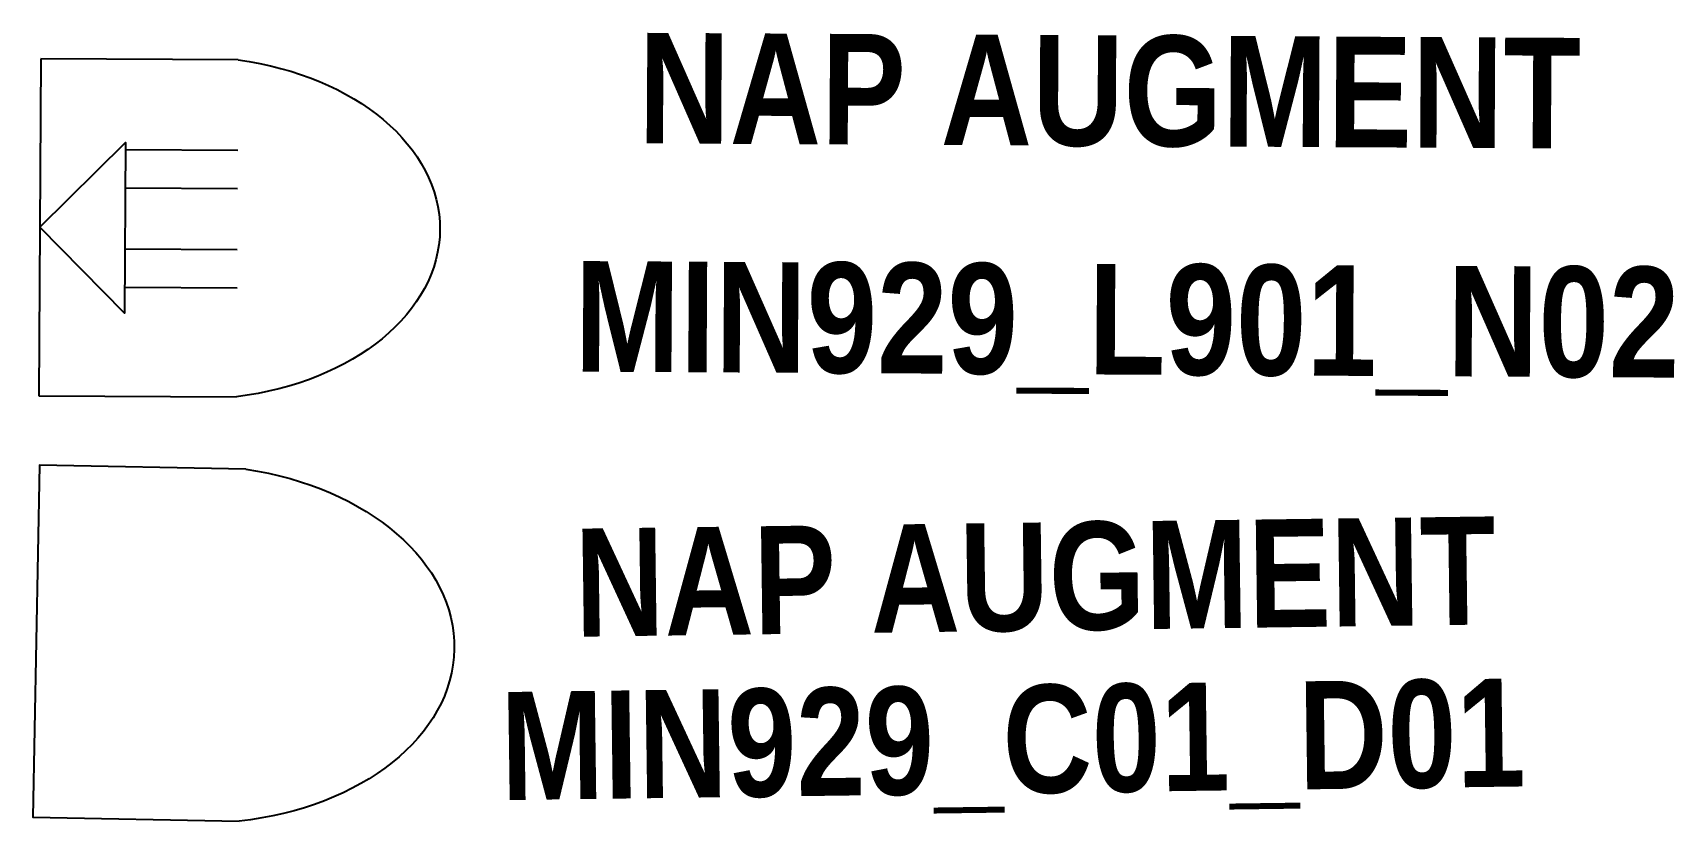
# Model space of a CAD drawing. Header units: millimetres. Extents: x 2222.9 to 2245.5, y 1958.5 to 1969.3.
import ezdxf
from ezdxf.enums import TextEntityAlignment as Align

# ---------------------------------------------------------------- set-up
doc = ezdxf.new("R2010")
doc.units = ezdxf.units.MM
doc.linetypes.add('AERCAB', pattern=[3, 2, -1])
for name, color, linetype in [('NEW NAP', 1, 'Continuous'), ('P-AERIAL_FOC', 1, 'AERCAB'), ('p-mh', 1, 'Continuous')]:
    doc.layers.add(name, color=color, linetype=linetype)
doc.styles.add('BOLD', font='swisscbo.ttf')
doc.styles.add('SIMPLEX', font='simplex')
doc.styles.get("Standard").update_dxf_attribs({"font": 'arial.ttf'})

# ---------------------------------------------------------------- blocks, each defined once
blk = doc.blocks.new('CONVERGE NAP PROPOSED')
at = {"layer": 'NEW NAP', "linetype": 'Continuous'}
for p, q in [((-184.379, -218.006), (-181.43, -218.006)), ((-184.379, -223.033), (-184.379, -218.006)), ((-181.43, -223.033), (-184.379, -223.033))]:
    blk.add_line(p, q, dxfattribs=at)
for points in [[(-184.379, -220.52), (-183.106, -221.793), (-183.106, -219.247), (-184.379, -220.52)], [(-183.106, -219.635), (-181.43, -219.635)], [(-183.106, -220.206), (-181.43, -220.206)], [(-183.106, -221.115), (-181.43, -221.115)], [(-183.106, -221.686), (-181.43, -221.686)]]:
    blk.add_lwpolyline(points, dxfattribs=at)
blk.add_ellipse((-182.108, -220.52), major_axis=(3.703, 0), ratio=0.690295, start_param=4.896406, end_param=7.669965, dxfattribs=at)
at = {"layer": 'p-mh', "style": 'SIMPLEX'}
for tag, p in [('MHNO', (-183.177, -215.57)), ('MHTYPE', (-183.177, -218.045))]:
    blk.add_attdef(tag, text='', height=1.65, dxfattribs=at).set_placement(p, align=Align.BOTTOM_CENTER)
blk = doc.blocks.new('Dummy NAP')
at = {"layer": 'P-AERIAL_FOC', "color": 250}
for tag, p in [('HOMINGPLAID', (-1245.869, 1607.271)), ('SITEPLAID', (-1240.783, 1602.451)), ('C0D0', (-1231.598, 1597.351))]:
    blk.add_attdef(tag, p, '', height=4.612, dxfattribs=at)

msp = doc.modelspace()

# ---------------------------------------------------------------- linework, layer by layer
at = {"layer": 'NEW NAP', "linetype": 'Continuous'}
msp.add_lwpolyline([(2225.803, 1963.299), (2222.963, 1963.355), (2222.869, 1958.514), (2225.709, 1958.459)], dxfattribs=at)
at = {"layer": 'NEW NAP', "linetype": 'Continuous', "extrusion": (0, 0, -1)}
msp.add_ellipse((2225.103, 1960.892), major_axis=(3.567, -0.069), ratio=0.690295, start_param=4.896406, end_param=7.669965, dxfattribs=at)

# ---------------------------------------------------------------- block references
ref = msp.add_blockref('CONVERGE NAP PROPOSED', (2391.856, 1762.377), dxfattribs=dict(xscale=-0.9220316406789056, yscale=0.9220316406789052, zscale=0.9220316406789052, rotation=179.6873373724211))
ref.add_attrib('MHTYPE', 'MIN929_L901_N02', dxfattribs={"layer": 'p-mh', "color": 1, "height": 1.52118, "rotation": 359.6873, "style": 'BOLD'}).set_placement((2237.923, 1964.145, 0), align=Align.BOTTOM_CENTER)
ref.add_attrib('MHNO', 'NAP AUGMENT', dxfattribs={"layer": 'p-mh', "height": 1.52118, "rotation": 359.6873, "style": 'BOLD'}).set_placement((2237.684, 1967.291, 0), align=Align.BOTTOM_CENTER)
ref = msp.add_blockref('Dummy NAP', (12558232.919, -635093.586), dxfattribs=dict(xscale=-0.901027016045823, yscale=0.9010270160458222, zscale=0.9010270160458226, rotation=0.445693593557186))
ref.add_attrib('MHTYPE', 'NAP AUGMENT', dxfattribs={"color": 1, "height": 1.48653, "rotation": 0.7701, "style": 'BOLD'}).set_placement((2236.682, 1960.634), align=Align.BOTTOM_CENTER)
ref.add_attrib('MHNO', 'MIN929_C01_D01', dxfattribs={"color": 1, "height": 1.48653, "rotation": 0.7701, "style": 'BOLD'}).set_placement((2236.375, 1958.396), align=Align.BOTTOM_CENTER)

doc.saveas('drawing.dxf')
